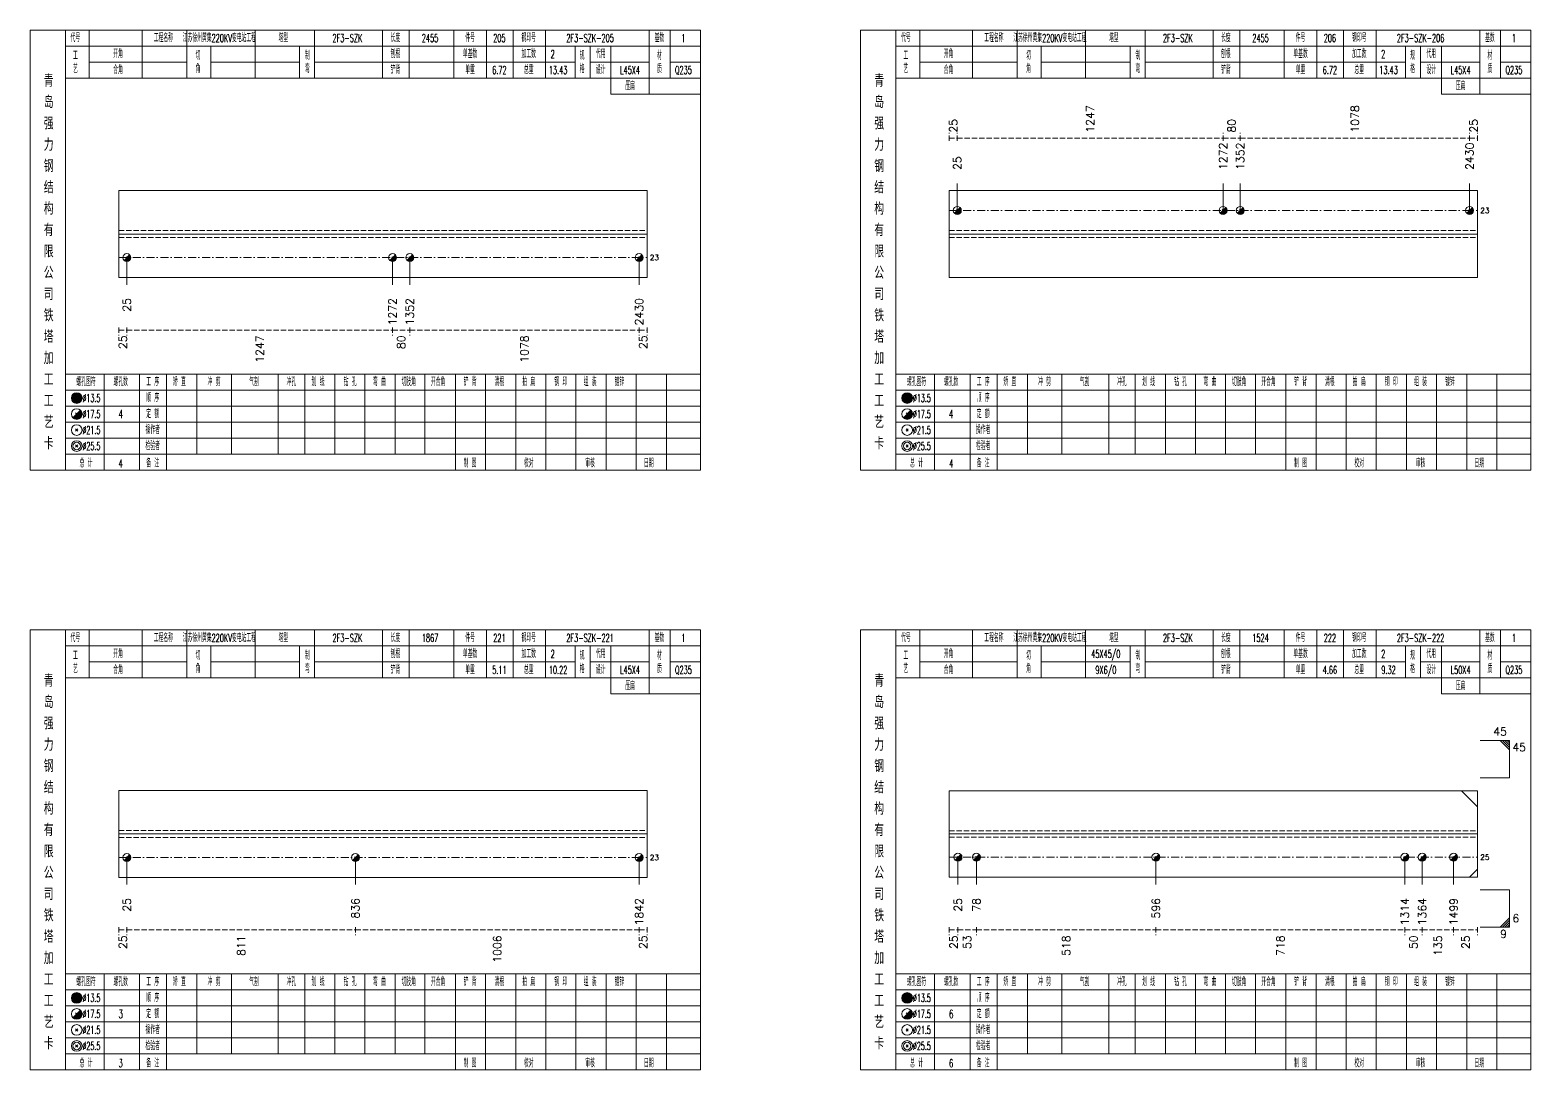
# Model space of a CAD drawing. Extents: x 0 to 4623, y -1159 to 4890.
# Drawn here: x 0 to 563, y 3375 to 3765 of the extents above; entities that cross this region are included whole.
import ezdxf
from ezdxf.enums import TextEntityAlignment as Align

# ---------------------------------------------------------------- set-up
doc = ezdxf.new("R2010")
doc.units = 0
doc.header["$MEASUREMENT"] = 0
doc.linetypes.add('一点画线', pattern=[5.2, 3, -1, 0.2, -1])
doc.linetypes.add('虚线', pattern=[2.75, 2, -0.75])
doc.layers.get('0').update_dxf_attribs({"linetype": 'CONTINUOUS', "lineweight": 25})
for name, color, linetype, lineweight in [('1', 7, 'CONTINUOUS', 25), ('4', 7, 'CONTINUOUS', 25), ('5', 7, 'CONTINUOUS', 25)]:
    doc.layers.add(name, color=color, linetype=linetype, lineweight=lineweight)
doc.styles.get("Standard").update_dxf_attribs({"font": 'simplex.shx', "width": 0.7, "height": 3, "bigfont": 'gbhzfs.shx'})

# ---------------------------------------------------------------- blocks, each defined once
blk = doc.blocks.new('孔17.5')
at = {"layer": '5', "color": 7, "linetype": 'Continuous', "lineweight": 13}
for p, q in [((-0.707, -0.707), (0.707, 0.707)), ((-0.2, 0.2), (0.2, -0.2))]:
    blk.add_line(p, q, dxfattribs=at)
blk.add_circle((0, 0), 1, dxfattribs=at)
for radius in [0.9, 0.8, 0.7, 0.6, 0.5, 0.4, 0.3, 0.2, 0.1]:
    blk.add_arc((0, 0), radius, 225, 45, dxfattribs=at)

msp = doc.modelspace()

# ---------------------------------------------------------------- linework, layer by layer
at = {"color": 8, "linetype": '虚线', "lineweight": 9}
for p, q in [((344.7, 3723.5), (344.7, 3726.5)), ((347.7, 3723.5), (347.7, 3726.5)), ((347.7, 3723.5), (347.7, 3726.5)), ((447.341, 3723.5), (447.341, 3726.5)), ((447.341, 3723.5), (447.341, 3726.5)), ((453.796, 3723.5), (453.796, 3726.5)), ((453.796, 3723.5), (453.796, 3726.5)), ((539.8, 3723.5), (539.8, 3726.5)), ((539.8, 3723.5), (539.8, 3726.5)), ((542.8, 3723.5), (542.8, 3726.5)), ((344.7, 3724.5), (347.7, 3724.5)), ((347.7, 3724.5), (447.341, 3724.5)), ((447.341, 3724.5), (453.796, 3724.5)), ((453.796, 3724.5), (539.8, 3724.5)), ((539.8, 3724.5), (542.8, 3724.5)), ((33.3, 3653.5), (33.3, 3650.5)), ((36.3, 3653.5), (36.3, 3650.5)), ((36.3, 3653.5), (36.3, 3650.5)), ((135.941, 3653.5), (135.941, 3650.5)), ((135.941, 3653.5), (135.941, 3650.5)), ((142.396, 3653.5), (142.396, 3650.5)), ((142.396, 3653.5), (142.396, 3650.5)), ((228.4, 3653.5), (228.4, 3650.5)), ((228.4, 3653.5), (228.4, 3650.5)), ((231.4, 3653.5), (231.4, 3650.5)), ((33.3, 3652.5), (36.3, 3652.5)), ((36.3, 3652.5), (135.941, 3652.5)), ((135.941, 3652.5), (142.396, 3652.5)), ((142.396, 3652.5), (228.4, 3652.5)), ((228.4, 3652.5), (231.4, 3652.5)), ((33.3, 3428.5), (33.3, 3425.5)), ((33.3, 3427.5), (36.3, 3427.5)), ((36.3, 3428.5), (36.3, 3425.5)), ((36.3, 3428.5), (36.3, 3425.5)), ((36.3, 3427.5), (122.005, 3427.5)), ((122.005, 3428.5), (122.005, 3425.5)), ((122.005, 3428.5), (122.005, 3425.5)), ((122.005, 3427.5), (228.4, 3427.5)), ((228.4, 3428.5), (228.4, 3425.5)), ((228.4, 3428.5), (228.4, 3425.5)), ((228.4, 3427.5), (231.4, 3427.5)), ((231.4, 3428.5), (231.4, 3425.5)), ((344.7, 3428.5), (344.7, 3425.5)), ((344.7, 3427.5), (347.95, 3427.5)), ((347.95, 3428.5), (347.95, 3425.5)), ((347.95, 3428.5), (347.95, 3425.5)), ((347.95, 3427.5), (354.839, 3427.5)), ((354.839, 3428.5), (354.839, 3425.5)), ((354.839, 3428.5), (354.839, 3425.5)), ((354.839, 3427.5), (422.172, 3427.5)), ((422.172, 3428.5), (422.172, 3425.5)), ((422.172, 3428.5), (422.172, 3425.5)), ((422.172, 3427.5), (515.503, 3427.5)), ((515.503, 3428.5), (515.503, 3425.5)), ((515.503, 3428.5), (515.503, 3425.5)), ((515.503, 3427.5), (522.002, 3427.5)), ((522.002, 3428.5), (522.002, 3425.5)), ((522.002, 3428.5), (522.002, 3425.5)), ((522.002, 3427.5), (533.8, 3427.5)), ((533.8, 3428.5), (533.8, 3425.5)), ((533.8, 3428.5), (533.8, 3425.5)), ((533.8, 3427.5), (542.8, 3427.5)), ((542.8, 3428.5), (542.8, 3425.5))]:
    msp.add_line(p, q, dxfattribs=at)
at = {"color": 7, "linetype": 'Continuous', "lineweight": 18}
for p, q in [((33.3, 3704.833), (33.3, 3672.167)), ((33.3, 3704.833), (231.4, 3704.833)), ((231.4, 3704.833), (231.4, 3672.167)), ((344.7, 3704.833), (344.7, 3672.167)), ((344.7, 3704.833), (542.8, 3704.833)), ((542.8, 3704.833), (542.8, 3672.167)), ((33.3, 3688.5), (231.4, 3688.5)), ((344.7, 3688.5), (542.8, 3688.5)), ((33.3, 3479.833), (33.3, 3447.167)), ((33.3, 3479.833), (231.4, 3479.833)), ((231.4, 3479.833), (231.4, 3447.167)), ((344.7, 3479.7), (344.7, 3447.3)), ((344.7, 3479.7), (542.8, 3479.7)), ((542.8, 3479.7), (542.8, 3447.3)), ((33.3, 3463.5), (231.4, 3463.5)), ((344.7, 3463.5), (542.8, 3463.5))]:
    msp.add_line(p, q, dxfattribs=at)
at = {"color": 7, "linetype": 'Continuous', "lineweight": 13}
for p, q in [((347.7, 3697.333), (347.7, 3707.5)), ((447.341, 3697.333), (447.341, 3707.5)), ((453.796, 3697.333), (453.796, 3707.5)), ((539.8, 3697.333), (539.8, 3707.5)), ((36.3, 3679.667), (36.3, 3669.5)), ((135.941, 3679.667), (135.941, 3669.5)), ((142.396, 3679.667), (142.396, 3669.5)), ((228.4, 3679.667), (228.4, 3669.5)), ((554.8, 3498.5), (543.8, 3498.5)), ((551.3, 3498.5), (554.8, 3495)), ((552.175, 3498.5), (554.8, 3495.875)), ((553.05, 3498.5), (554.8, 3496.75)), ((553.925, 3498.5), (554.8, 3497.625)), ((554.8, 3484.5), (554.8, 3498.5)), ((554.8, 3484.5), (543.8, 3484.5)), ((542.8, 3473.7), (536.8, 3479.7)), ((36.3, 3454.667), (36.3, 3444.5)), ((122.005, 3454.667), (122.005, 3444.5)), ((228.4, 3454.667), (228.4, 3444.5)), ((347.95, 3454.8), (347.95, 3444.5)), ((354.839, 3454.8), (354.839, 3444.5)), ((422.172, 3454.8), (422.172, 3444.5)), ((515.503, 3454.8), (515.503, 3444.5)), ((522.002, 3454.8), (522.002, 3444.5)), ((533.8, 3454.8), (533.8, 3444.5)), ((542.8, 3450.3), (539.8, 3447.3)), ((554.8, 3442.5), (543.8, 3442.5)), ((554.8, 3442.5), (554.8, 3428.5)), ((554.8, 3428.5), (543.8, 3428.5)), ((551.3, 3428.5), (554.8, 3432)), ((552.175, 3428.5), (554.8, 3431.125)), ((553.05, 3428.5), (554.8, 3430.25)), ((553.925, 3428.5), (554.8, 3429.375))]:
    msp.add_line(p, q, dxfattribs=at)
at = {"color": 3, "linetype": '一点画线', "lineweight": 13}
for p, q in [((344.7, 3697.333), (542.8, 3697.333)), ((33.3, 3679.667), (231.4, 3679.667)), ((33.3, 3454.667), (231.4, 3454.667)), ((344.7, 3454.8), (542.8, 3454.8))]:
    msp.add_line(p, q, dxfattribs=at)
at = {"color": 1, "linetype": '虚线', "lineweight": 18}
for p, q in [((33.3, 3689.833), (231.4, 3689.833)), ((33.3, 3687.167), (231.4, 3687.167)), ((344.7, 3689.833), (542.8, 3689.833)), ((344.7, 3687.167), (542.8, 3687.167)), ((33.3, 3464.833), (231.4, 3464.833)), ((33.3, 3462.167), (231.4, 3462.167)), ((344.7, 3464.7), (542.8, 3464.7)), ((344.7, 3462.3), (542.8, 3462.3))]:
    msp.add_line(p, q, dxfattribs=at)
at = {"layer": '1', "color": 7, "linetype": 'Continuous', "lineweight": 18}
for p, q in [((33.3, 3672.167), (231.4, 3672.167)), ((344.7, 3672.167), (542.8, 3672.167)), ((33.3, 3447.167), (231.4, 3447.167)), ((344.7, 3447.3), (542.8, 3447.3))]:
    msp.add_line(p, q, dxfattribs=at)
at = {"layer": '4', "color": 1, "linetype": 'Continuous', "lineweight": 18}
for p, q in [((13.3, 3600), (13.3, 3765)), ((22.2, 3747), (22.2, 3765)), ((42, 3747), (42, 3765)), ((58.8, 3747), (58.8, 3765)), ((84.4, 3747), (84.4, 3765)), ((106.7, 3747), (106.7, 3765)), ((132.2, 3747), (132.2, 3765)), ((142.2, 3747), (142.2, 3765)), ((158.9, 3747), (158.9, 3765)), ((171.1, 3747), (171.1, 3765)), ((181.1, 3747), (181.1, 3765)), ((193.3, 3747), (193.3, 3765)), ((232.2, 3741), (232.2, 3765)), ((240, 3747), (240, 3765)), ((324.7, 3600), (324.7, 3765)), ((333.6, 3747), (333.6, 3765)), ((353.4, 3747), (353.4, 3765)), ((370.2, 3747), (370.2, 3765)), ((395.8, 3747), (395.8, 3765)), ((418.1, 3747), (418.1, 3765)), ((443.6, 3747), (443.6, 3765)), ((453.6, 3747), (453.6, 3765)), ((470.3, 3747), (470.3, 3765)), ((482.5, 3747), (482.5, 3765)), ((492.5, 3747), (492.5, 3765)), ((504.7, 3747), (504.7, 3765)), ((543.6, 3741), (543.6, 3765)), ((551.4, 3747), (551.4, 3765)), ((13.3, 3759), (251.4, 3759)), ((67.8, 3747), (67.8, 3759)), ((101.1, 3747), (101.1, 3759)), ((204.4, 3747), (204.4, 3759)), ((210, 3747), (210, 3759)), ((217.8, 3741), (217.8, 3759)), ((324.7, 3759), (562.8, 3759)), ((379.2, 3747), (379.2, 3759)), ((412.5, 3747), (412.5, 3759)), ((515.8, 3747), (515.8, 3759)), ((521.4, 3747), (521.4, 3759)), ((529.2, 3741), (529.2, 3759)), ((22.2, 3753), (58.8, 3753)), ((67.8, 3753), (101.1, 3753)), ((106.7, 3753), (204.4, 3753)), ((210, 3753), (232.2, 3753)), ((240, 3753), (251.4, 3753)), ((333.6, 3753), (370.2, 3753)), ((379.2, 3753), (412.5, 3753)), ((418.1, 3753), (515.8, 3753)), ((521.4, 3753), (543.6, 3753)), ((551.4, 3753), (562.8, 3753)), ((13.3, 3747), (251.4, 3747)), ((324.7, 3747), (562.8, 3747)), ((217.8, 3741), (251.4, 3741)), ((529.2, 3741), (562.8, 3741)), ((13.3, 3636), (251.4, 3636)), ((27.8, 3600), (27.8, 3636)), ((41.1, 3600), (41.1, 3636)), ((51.2, 3600), (51.2, 3636)), ((62.6, 3606), (62.6, 3636)), ((75.5, 3606), (75.5, 3636)), ((93.1, 3606), (93.1, 3636)), ((103, 3606), (103, 3636)), ((114.3, 3606), (114.3, 3636)), ((125.6, 3606), (125.6, 3636)), ((136.9, 3606), (136.9, 3636)), ((148.1, 3606), (148.1, 3636)), ((159.5, 3606), (159.5, 3636)), ((170.8, 3606), (170.8, 3636)), ((182.1, 3606), (182.1, 3636)), ((193.4, 3606), (193.4, 3636)), ((204.7, 3606), (204.7, 3636)), ((216, 3606), (216, 3636)), ((227.3, 3606), (227.3, 3636)), ((238.6, 3606), (238.6, 3636)), ((324.7, 3636), (562.8, 3636)), ((339.2, 3600), (339.2, 3636)), ((352.5, 3600), (352.5, 3636)), ((362.6, 3600), (362.6, 3636)), ((374, 3606), (374, 3636)), ((386.9, 3606), (386.9, 3636)), ((404.5, 3606), (404.5, 3636)), ((414.4, 3606), (414.4, 3636)), ((425.7, 3606), (425.7, 3636)), ((437, 3606), (437, 3636)), ((448.3, 3606), (448.3, 3636)), ((459.5, 3606), (459.5, 3636)), ((470.9, 3606), (470.9, 3636)), ((482.2, 3606), (482.2, 3636)), ((493.5, 3606), (493.5, 3636)), ((504.8, 3606), (504.8, 3636)), ((516.1, 3606), (516.1, 3636)), ((527.4, 3606), (527.4, 3636)), ((538.7, 3606), (538.7, 3636)), ((550, 3606), (550, 3636)), ((13.3, 3630), (251.4, 3630)), ((324.7, 3630), (562.8, 3630)), ((13.3, 3624), (251.4, 3624)), ((324.7, 3624), (562.8, 3624)), ((13.3, 3618), (251.4, 3618)), ((324.7, 3618), (562.8, 3618)), ((13.3, 3612), (251.4, 3612)), ((324.7, 3612), (562.8, 3612)), ((13.3, 3606), (251.4, 3606)), ((159.5, 3600), (159.5, 3606)), ((170.8, 3600), (170.8, 3606)), ((182.1, 3600), (182.1, 3606)), ((193.4, 3600), (193.4, 3606)), ((204.7, 3600), (204.7, 3606)), ((216, 3600), (216, 3606)), ((227.3, 3600), (227.3, 3606)), ((238.6, 3600), (238.6, 3606)), ((324.7, 3606), (562.8, 3606)), ((470.9, 3600), (470.9, 3606)), ((482.2, 3600), (482.2, 3606)), ((493.5, 3600), (493.5, 3606)), ((504.8, 3600), (504.8, 3606)), ((516.1, 3600), (516.1, 3606)), ((527.4, 3600), (527.4, 3606)), ((538.7, 3600), (538.7, 3606)), ((550, 3600), (550, 3606)), ((13.3, 3375), (13.3, 3540)), ((22.2, 3522), (22.2, 3540)), ((42, 3522), (42, 3540)), ((58.8, 3522), (58.8, 3540)), ((84.4, 3522), (84.4, 3540)), ((106.7, 3522), (106.7, 3540)), ((132.2, 3522), (132.2, 3540)), ((142.2, 3522), (142.2, 3540)), ((158.9, 3522), (158.9, 3540)), ((171.1, 3522), (171.1, 3540)), ((181.1, 3522), (181.1, 3540)), ((193.3, 3522), (193.3, 3540)), ((232.2, 3516), (232.2, 3540)), ((240, 3522), (240, 3540)), ((324.7, 3375), (324.7, 3540)), ((333.6, 3522), (333.6, 3540)), ((353.4, 3522), (353.4, 3540)), ((370.2, 3522), (370.2, 3540)), ((395.8, 3522), (395.8, 3540)), ((418.1, 3522), (418.1, 3540)), ((443.6, 3522), (443.6, 3540)), ((453.6, 3522), (453.6, 3540)), ((470.3, 3522), (470.3, 3540)), ((482.5, 3522), (482.5, 3540)), ((492.5, 3522), (492.5, 3540)), ((504.7, 3522), (504.7, 3540)), ((543.6, 3516), (543.6, 3540)), ((551.4, 3522), (551.4, 3540)), ((13.3, 3534), (251.4, 3534)), ((67.8, 3522), (67.8, 3534)), ((101.1, 3522), (101.1, 3534)), ((204.4, 3522), (204.4, 3534)), ((210, 3522), (210, 3534)), ((217.8, 3516), (217.8, 3534)), ((324.7, 3534), (562.8, 3534)), ((379.2, 3522), (379.2, 3534)), ((412.5, 3522), (412.5, 3534)), ((515.8, 3522), (515.8, 3534)), ((521.4, 3522), (521.4, 3534)), ((529.2, 3516), (529.2, 3534)), ((22.2, 3528), (58.8, 3528)), ((67.8, 3528), (101.1, 3528)), ((106.7, 3528), (204.4, 3528)), ((210, 3528), (232.2, 3528)), ((240, 3528), (251.4, 3528)), ((333.6, 3528), (370.2, 3528)), ((379.2, 3528), (412.5, 3528)), ((418.1, 3528), (515.8, 3528)), ((521.4, 3528), (543.6, 3528)), ((551.4, 3528), (562.8, 3528)), ((13.3, 3522), (251.4, 3522)), ((324.7, 3522), (562.8, 3522)), ((217.8, 3516), (251.4, 3516)), ((529.2, 3516), (562.8, 3516)), ((13.3, 3411), (251.4, 3411)), ((27.8, 3375), (27.8, 3411)), ((41.1, 3375), (41.1, 3411)), ((51.2, 3375), (51.2, 3411)), ((62.6, 3381), (62.6, 3411)), ((75.5, 3381), (75.5, 3411)), ((93.1, 3381), (93.1, 3411)), ((103, 3381), (103, 3411)), ((114.3, 3381), (114.3, 3411)), ((125.6, 3381), (125.6, 3411)), ((136.9, 3381), (136.9, 3411)), ((148.1, 3381), (148.1, 3411)), ((159.5, 3381), (159.5, 3411)), ((170.8, 3381), (170.8, 3411)), ((182.1, 3381), (182.1, 3411)), ((193.4, 3381), (193.4, 3411)), ((204.7, 3381), (204.7, 3411)), ((216, 3381), (216, 3411)), ((227.3, 3381), (227.3, 3411)), ((238.6, 3381), (238.6, 3411)), ((324.7, 3411), (562.8, 3411)), ((339.2, 3375), (339.2, 3411)), ((352.5, 3375), (352.5, 3411)), ((362.6, 3375), (362.6, 3411)), ((374, 3381), (374, 3411)), ((386.9, 3381), (386.9, 3411)), ((404.5, 3381), (404.5, 3411)), ((414.4, 3381), (414.4, 3411)), ((425.7, 3381), (425.7, 3411)), ((437, 3381), (437, 3411)), ((448.3, 3381), (448.3, 3411)), ((459.5, 3381), (459.5, 3411)), ((470.9, 3381), (470.9, 3411)), ((482.2, 3381), (482.2, 3411)), ((493.5, 3381), (493.5, 3411)), ((504.8, 3381), (504.8, 3411)), ((516.1, 3381), (516.1, 3411)), ((527.4, 3381), (527.4, 3411)), ((538.7, 3381), (538.7, 3411)), ((550, 3381), (550, 3411)), ((13.3, 3405), (251.4, 3405)), ((324.7, 3405), (562.8, 3405)), ((13.3, 3399), (251.4, 3399)), ((324.7, 3399), (562.8, 3399)), ((13.3, 3393), (251.4, 3393)), ((324.7, 3393), (562.8, 3393)), ((13.3, 3387), (251.4, 3387)), ((324.7, 3387), (562.8, 3387)), ((13.3, 3381), (251.4, 3381)), ((159.5, 3375), (159.5, 3381)), ((170.8, 3375), (170.8, 3381)), ((182.1, 3375), (182.1, 3381)), ((193.4, 3375), (193.4, 3381)), ((204.7, 3375), (204.7, 3381)), ((216, 3375), (216, 3381)), ((227.3, 3375), (227.3, 3381)), ((238.6, 3375), (238.6, 3381)), ((324.7, 3381), (562.8, 3381)), ((470.9, 3375), (470.9, 3381)), ((482.2, 3375), (482.2, 3381)), ((493.5, 3375), (493.5, 3381)), ((504.8, 3375), (504.8, 3381)), ((516.1, 3375), (516.1, 3381)), ((527.4, 3375), (527.4, 3381)), ((538.7, 3375), (538.7, 3381)), ((550, 3375), (550, 3381))]:
    msp.add_line(p, q, dxfattribs=at)
at = {"layer": '4', "color": 7, "linetype": 'Continuous', "lineweight": 13}
for p, q in [((17.3, 3626.8), (17.7, 3627.2)), ((17.7, 3626.8), (17.3, 3627.2)), ((328.7, 3626.8), (329.1, 3627.2)), ((329.1, 3626.8), (328.7, 3627.2)), ((16.086, 3619.586), (18.914, 3622.414)), ((17.1, 3621.4), (17.9, 3620.6)), ((327.486, 3619.586), (330.314, 3622.414)), ((328.5, 3621.4), (329.3, 3620.6)), ((17.1, 3614.6), (17.9, 3615.4)), ((17.1, 3615.4), (17.9, 3614.6)), ((328.5, 3614.6), (329.3, 3615.4)), ((328.5, 3615.4), (329.3, 3614.6)), ((17.1, 3608.6), (17.9, 3609.4)), ((17.1, 3609.4), (17.9, 3608.6)), ((328.5, 3608.6), (329.3, 3609.4)), ((328.5, 3609.4), (329.3, 3608.6)), ((17.3, 3401.8), (17.7, 3402.2)), ((17.7, 3401.8), (17.3, 3402.2)), ((328.7, 3401.8), (329.1, 3402.2)), ((329.1, 3401.8), (328.7, 3402.2)), ((16.086, 3394.586), (18.914, 3397.414)), ((17.1, 3396.4), (17.9, 3395.6)), ((327.486, 3394.586), (330.314, 3397.414)), ((328.5, 3396.4), (329.3, 3395.6)), ((17.1, 3389.6), (17.9, 3390.4)), ((17.1, 3390.4), (17.9, 3389.6)), ((328.5, 3389.6), (329.3, 3390.4)), ((328.5, 3390.4), (329.3, 3389.6)), ((17.1, 3383.6), (17.9, 3384.4)), ((17.1, 3384.4), (17.9, 3383.6)), ((328.5, 3383.6), (329.3, 3384.4)), ((328.5, 3384.4), (329.3, 3383.6))]:
    msp.add_line(p, q, dxfattribs=at)
at = {"layer": '4', "color": 1, "linetype": 'Continuous', "lineweight": 18}
for points in [[(0, 3765), (0, 3600), (251.4, 3600), (251.4, 3765)], [(311.4, 3765), (311.4, 3600), (562.8, 3600), (562.8, 3765)], [(0, 3540), (0, 3375), (251.4, 3375), (251.4, 3540)], [(311.4, 3540), (311.4, 3375), (562.8, 3375), (562.8, 3540)]]:
    msp.add_lwpolyline(points, close=True, dxfattribs=at)
at = {"layer": '4', "color": 7, "linetype": 'Continuous', "lineweight": 13}
for centre, radius in [((17.5, 3627), 2), ((17.5, 3627), 1.8), ((17.5, 3627), 1.6), ((17.5, 3627), 1.4), ((17.5, 3627), 1.2), ((17.5, 3627), 1), ((17.5, 3627), 0.8), ((17.5, 3627), 0.6), ((17.5, 3627), 0.4), ((17.5, 3627), 0.2), ((328.9, 3627), 2), ((328.9, 3627), 1.8), ((328.9, 3627), 1.6), ((328.9, 3627), 1.4), ((328.9, 3627), 1.2), ((328.9, 3627), 1), ((328.9, 3627), 0.8), ((328.9, 3627), 0.6), ((328.9, 3627), 0.4), ((328.9, 3627), 0.2), ((17.5, 3621), 2), ((328.9, 3621), 2), ((17.5, 3615), 2), ((328.9, 3615), 2), ((17.5, 3609), 2), ((17.5, 3609), 1.4), ((328.9, 3609), 2), ((328.9, 3609), 1.4), ((17.5, 3402), 2), ((17.5, 3402), 1.8), ((17.5, 3402), 1.6), ((17.5, 3402), 1.4), ((17.5, 3402), 1.2), ((17.5, 3402), 1), ((17.5, 3402), 0.8), ((17.5, 3402), 0.6), ((17.5, 3402), 0.4), ((17.5, 3402), 0.2), ((328.9, 3402), 2), ((328.9, 3402), 1.8), ((328.9, 3402), 1.6), ((328.9, 3402), 1.4), ((328.9, 3402), 1.2), ((328.9, 3402), 1), ((328.9, 3402), 0.8), ((328.9, 3402), 0.6), ((328.9, 3402), 0.4), ((328.9, 3402), 0.2), ((17.5, 3396), 2), ((328.9, 3396), 2), ((17.5, 3390), 2), ((328.9, 3390), 2), ((17.5, 3384), 2), ((17.5, 3384), 1.4), ((328.9, 3384), 2), ((328.9, 3384), 1.4)]:
    msp.add_circle(centre, radius, dxfattribs=at)
for centre, radius in [((17.5, 3621), 1.8), ((17.5, 3621), 1.6), ((17.5, 3621), 1.4), ((17.5, 3621), 1.2), ((17.5, 3621), 1), ((17.5, 3621), 0.8), ((17.5, 3621), 0.6), ((17.5, 3621), 0.4), ((17.5, 3621), 0.2), ((328.9, 3621), 1.8), ((328.9, 3621), 1.6), ((328.9, 3621), 1.4), ((328.9, 3621), 1.2), ((328.9, 3621), 1), ((328.9, 3621), 0.8), ((328.9, 3621), 0.6), ((328.9, 3621), 0.4), ((328.9, 3621), 0.2), ((17.5, 3396), 1.8), ((17.5, 3396), 1.6), ((17.5, 3396), 1.4), ((17.5, 3396), 1.2), ((17.5, 3396), 1), ((17.5, 3396), 0.8), ((17.5, 3396), 0.6), ((17.5, 3396), 0.4), ((17.5, 3396), 0.2), ((328.9, 3396), 1.8), ((328.9, 3396), 1.6), ((328.9, 3396), 1.4), ((328.9, 3396), 1.2), ((328.9, 3396), 1), ((328.9, 3396), 0.8), ((328.9, 3396), 0.6), ((328.9, 3396), 0.4), ((328.9, 3396), 0.2)]:
    msp.add_arc(centre, radius, 225, 45, dxfattribs=at)

# ---------------------------------------------------------------- block references
at = {"color": 7, "linetype": 'Continuous', "lineweight": 13, "xscale": 1.5, "yscale": 1.5, "zscale": 1.5}
for p in [(347.7, 3697.333), (447.341, 3697.333), (453.796, 3697.333), (539.8, 3697.333)]:
    msp.add_blockref('孔17.5', p, dxfattribs=at)
at = {"layer": '1', "color": 7, "linetype": 'Continuous', "lineweight": 13, "xscale": 1.5, "yscale": 1.5, "zscale": 1.5}
for p in [(36.3, 3679.667), (135.941, 3679.667), (142.396, 3679.667), (228.4, 3679.667), (36.3, 3454.667), (122.005, 3454.667), (228.4, 3454.667), (347.95, 3454.8), (354.839, 3454.8), (422.172, 3454.8), (515.503, 3454.8), (522.002, 3454.8), (533.8, 3454.8)]:
    msp.add_blockref('孔17.5', p, dxfattribs=at)

# ---------------------------------------------------------------- texts
at = {"color": 8, "linetype": 'Continuous', "lineweight": 9}
for s, p in [('1247', (397.52, 3726.5)), ('1078', (496.798, 3726.5)), ('25', (346.2, 3726.5)), ('80', (450.569, 3726.5)), ('25', (541.3, 3726.5))]:
    msp.add_text(s, height=3, rotation=90, dxfattribs=at).set_placement(p, align=Align.MIDDLE_LEFT)
at = {"color": 7, "linetype": 'Continuous', "lineweight": 13}
for s, p in [('1272', (447.341, 3712.5)), ('1352', (453.796, 3712.5)), ('2430', (539.8, 3712.5)), ('25', (347.7, 3712.5))]:
    msp.add_text(s, height=3, rotation=90, dxfattribs=at).set_placement(p, align=Align.MIDDLE_LEFT)
for s, p in [('23', (543.8, 3697.333)), ('23', (232.4, 3679.667)), ('23', (232.4, 3454.667)), ('25', (543.8, 3454.8))]:
    msp.add_text(s, height=2, dxfattribs=at).set_placement(p, align=Align.MIDDLE_LEFT)
at = {"color": 8, "linetype": 'Continuous', "lineweight": 9}
for s, p in [('25', (34.8, 3650.5)), ('1247', (86.12, 3650.5)), ('80', (139.169, 3650.5)), ('1078', (185.398, 3650.5)), ('25', (229.9, 3650.5)), ('25', (34.8, 3425.5)), ('811', (79.152, 3425.5)), ('1006', (175.202, 3425.5)), ('25', (229.9, 3425.5)), ('25', (346.325, 3425.5)), ('53', (351.394, 3425.5)), ('518', (388.506, 3425.5)), ('718', (468.837, 3425.5)), ('50', (518.752, 3425.5)), ('135', (527.901, 3425.5)), ('25', (538.3, 3425.5))]:
    msp.add_text(s, height=3, rotation=90, dxfattribs=at).set_placement(p, align=Align.MIDDLE_RIGHT)
at = {"color": 7, "linetype": 'Continuous', "lineweight": 13}
msp.add_text('45', height=3, dxfattribs=at).set_placement((553.8, 3499.5), align=Align.BOTTOM_RIGHT)
msp.add_text('45', height=3, dxfattribs=at).set_placement((555.8, 3497.5), align=Align.TOP_LEFT)
msp.add_text('6', height=3, dxfattribs=at).set_placement((555.8, 3429.5), align=Align.BOTTOM_LEFT)
msp.add_text('9', height=3, dxfattribs=at).set_placement((553.8, 3427.5), align=Align.TOP_RIGHT)
at = {"layer": '1', "color": 7, "linetype": 'Continuous', "lineweight": 13}
for s, p in [('25', (36.3, 3664.5)), ('1272', (135.941, 3664.5)), ('1352', (142.396, 3664.5)), ('2430', (228.4, 3664.5)), ('25', (36.3, 3439.5)), ('836', (122.005, 3439.5)), ('1842', (228.4, 3439.5)), ('25', (347.95, 3439.5)), ('78', (354.839, 3439.5)), ('596', (422.172, 3439.5)), ('1314', (515.503, 3439.5)), ('1364', (522.002, 3439.5)), ('1499', (533.8, 3439.5))]:
    msp.add_text(s, height=3, rotation=90, dxfattribs=at).set_placement(p, align=Align.MIDDLE_RIGHT)
at = {"layer": '4', "color": 1, "linetype": 'Continuous', "lineweight": 13}
for s, height, width, p in [('代号', 3, 0.6, (17, 3762)), ('工程名称', 3, 0.6, (50, 3762)), ('江苏徐州黄集220KV变电站工程', 3, 0.6, (71, 3762)), ('塔型', 3, 0.6, (95, 3762)), ('2F3-SZK', 3, 0.6, (119, 3762)), ('长度', 3, 0.6, (137, 3762)), ('2455', 3, 0.6, (150, 3762)), ('件号', 3, 0.6, (165, 3762)), ('205', 3, 0.6, (176, 3762)), ('钢印号', 3, 0.6, (187, 3762)), ('2F3-SZK-205', 3, 0.6, (210, 3762)), ('基数', 3, 0.6, (236, 3762)), ('1', 3, 0.6, (245, 3762)), ('代号', 3, 0.6, (328.4, 3762)), ('工程名称', 3, 0.6, (361.4, 3762)), ('江苏徐州黄集220KV变电站工程', 3, 0.6, (382.4, 3762)), ('塔型', 3, 0.6, (406.4, 3762)), ('2F3-SZK', 3, 0.6, (430.4, 3762)), ('长度', 3, 0.6, (448.4, 3762)), ('2455', 3, 0.6, (461.4, 3762)), ('件号', 3, 0.6, (476.4, 3762)), ('206', 3, 0.6, (487.4, 3762)), ('钢印号', 3, 0.6, (498.4, 3762)), ('2F3-SZK-206', 3, 0.6, (521.4, 3762)), ('基数', 3, 0.6, (547.4, 3762)), ('1', 3, 0.6, (556.4, 3762)), ('工', 3, 0.6, (17, 3755.4)), ('开角', 3, 0.6, (33, 3756)), ('切', 3, 0.6, (63, 3755.4)), ('制', 3, 0.6, (104, 3755.4)), ('刨根', 3, 0.6, (137, 3756)), ('单基数', 3, 0.6, (165, 3756)), ('加工数', 3, 0.6, (187, 3756)), ('2', 3, 0.6, (196, 3756)), ('规', 3, 0.6, (207, 3755.4)), ('代用', 3, 0.6, (214, 3756)), ('材', 3, 0.6, (236, 3755.4)), ('工', 3, 0.6, (328.4, 3755.4)), ('开角', 3, 0.6, (344.4, 3756)), ('切', 3, 0.6, (374.4, 3755.4)), ('制', 3, 0.6, (415.4, 3755.4)), ('刨根', 3, 0.6, (448.4, 3756)), ('单基数', 3, 0.6, (476.4, 3756)), ('加工数', 3, 0.6, (498.4, 3756)), ('2', 3, 0.6, (507.4, 3756)), ('规', 3, 0.6, (518.4, 3755.4)), ('代用', 3, 0.6, (525.4, 3756)), ('材', 3, 0.6, (547.4, 3755.4)), ('青', 4.6, 0.8, (7, 3746)), ('艺', 3, 0.6, (17, 3750.4)), ('合角', 3, 0.6, (33, 3750)), ('角', 3, 0.6, (63, 3750.4)), ('弯', 3, 0.6, (104, 3750.4)), ('铲背', 3, 0.6, (137, 3750)), ('单重', 3, 0.6, (165, 3750)), ('6.72', 3, 0.6, (176, 3750)), ('总重', 3, 0.6, (187, 3750)), ('13.43', 3, 0.6, (198, 3750)), ('格', 3, 0.6, (207, 3750.4)), ('设计', 3, 0.6, (214, 3750)), ('L45X4', 3, 0.6, (225, 3750)), ('质', 3, 0.6, (236, 3750.4)), ('Q235', 3, 0.6, (245, 3750)), ('青', 4.6, 0.8, (318.4, 3746)), ('艺', 3, 0.6, (328.4, 3750.4)), ('合角', 3, 0.6, (344.4, 3750)), ('角', 3, 0.6, (374.4, 3750.4)), ('弯', 3, 0.6, (415.4, 3750.4)), ('铲背', 3, 0.6, (448.4, 3750)), ('单重', 3, 0.6, (476.4, 3750)), ('6.72', 3, 0.6, (487.4, 3750)), ('总重', 3, 0.6, (498.4, 3750)), ('13.43', 3, 0.6, (509.4, 3750)), ('格', 3, 0.6, (518.4, 3750.4)), ('设计', 3, 0.6, (525.4, 3750)), ('L45X4', 3, 0.6, (536.4, 3750)), ('质', 3, 0.6, (547.4, 3750.4)), ('Q235', 3, 0.6, (556.4, 3750)), ('压扁', 3, 0.6, (225, 3744)), ('压扁', 3, 0.6, (536.4, 3744)), ('岛', 4.6, 0.8, (7, 3738)), ('岛', 4.6, 0.8, (318.4, 3738)), ('强', 4.6, 0.8, (7, 3730)), ('强', 4.6, 0.8, (318.4, 3730)), ('力', 4.6, 0.8, (7, 3722)), ('力', 4.6, 0.8, (318.4, 3722)), ('钢', 4.6, 0.8, (7, 3714)), ('钢', 4.6, 0.8, (318.4, 3714)), ('结', 4.6, 0.8, (7, 3706)), ('结', 4.6, 0.8, (318.4, 3706)), ('构', 4.6, 0.8, (7, 3698)), ('构', 4.6, 0.8, (318.4, 3698)), ('有', 4.6, 0.8, (7, 3690)), ('有', 4.6, 0.8, (318.4, 3690)), ('限', 4.6, 0.8, (7, 3682)), ('限', 4.6, 0.8, (318.4, 3682)), ('公', 4.6, 0.8, (7, 3674)), ('公', 4.6, 0.8, (318.4, 3674)), ('司', 4.6, 0.8, (7, 3666)), ('司', 4.6, 0.8, (318.4, 3666)), ('铁', 4.6, 0.8, (7, 3658)), ('铁', 4.6, 0.8, (318.4, 3658)), ('塔', 4.6, 0.8, (7, 3650)), ('塔', 4.6, 0.8, (318.4, 3650)), ('加', 4.6, 0.8, (7, 3642)), ('加', 4.6, 0.8, (318.4, 3642)), ('工', 4.6, 0.8, (7, 3634)), ('工', 4.6, 0.8, (318.4, 3634)), ('螺孔图符', 3, 0.6, (21, 3633)), ('螺孔数', 3, 0.6, (34, 3633)), ('工 序', 3, 0.6, (46, 3633)), ('矫 直', 3, 0.6, (56, 3633)), ('冲 剪', 3, 0.6, (69, 3633)), ('气割', 3, 0.6, (84, 3633)), ('冲孔', 3, 0.6, (98, 3633)), ('划 线', 3, 0.6, (108, 3633)), ('钻 孔', 3, 0.6, (120, 3633)), ('弯 曲', 3, 0.6, (131, 3633)), ('切肢角', 3, 0.6, (142, 3633)), ('开合角', 3, 0.6, (153, 3633)), ('铲 背', 3, 0.6, (165, 3633)), ('清根', 3, 0.6, (176, 3633)), ('拍 扁', 3, 0.6, (187, 3633)), ('钢 印', 3, 0.6, (199, 3633)), ('组 装', 3, 0.6, (210, 3633)), ('镀锌', 3, 0.6, (221, 3633)), ('螺孔图符', 3, 0.6, (332.4, 3633)), ('螺孔数', 3, 0.6, (345.4, 3633)), ('工 序', 3, 0.6, (357.4, 3633)), ('矫 直', 3, 0.6, (367.4, 3633)), ('冲 剪', 3, 0.6, (380.4, 3633)), ('气割', 3, 0.6, (395.4, 3633)), ('冲孔', 3, 0.6, (409.4, 3633)), ('划 线', 3, 0.6, (419.4, 3633)), ('钻 孔', 3, 0.6, (431.4, 3633)), ('弯 曲', 3, 0.6, (442.4, 3633)), ('切肢角', 3, 0.6, (453.4, 3633)), ('开合角', 3, 0.6, (464.4, 3633)), ('铲 背', 3, 0.6, (476.4, 3633)), ('清根', 3, 0.6, (487.4, 3633)), ('拍 扁', 3, 0.6, (498.4, 3633)), ('钢 印', 3, 0.6, (510.4, 3633)), ('组 装', 3, 0.6, (521.4, 3633)), ('镀锌', 3, 0.6, (532.4, 3633)), ('工', 4.6, 0.8, (7, 3626)), ('%%C13.5', 3, 0.5, (23, 3627)), ('顺 序', 3, 0.6, (46, 3627)), ('工', 4.6, 0.8, (318.4, 3626)), ('%%C13.5', 3, 0.5, (334.4, 3627)), ('顺 序', 3, 0.6, (357.4, 3627)), ('艺', 4.6, 0.8, (7, 3618)), ('%%C17.5', 3, 0.5, (23, 3621)), ('4', 3.2, 0.6, (34, 3621)), ('定 额', 3, 0.6, (46, 3621)), ('艺', 4.6, 0.8, (318.4, 3618)), ('%%C17.5', 3, 0.5, (334.4, 3621)), ('4', 3.2, 0.6, (345.4, 3621)), ('定 额', 3, 0.6, (357.4, 3621)), ('%%C21.5', 3, 0.5, (23, 3615)), ('操作者', 3, 0.6, (46, 3615)), ('%%C21.5', 3, 0.5, (334.4, 3615)), ('操作者', 3, 0.6, (357.4, 3615)), ('卡', 4.6, 0.8, (7, 3610)), ('%%C25.5', 3, 0.5, (23, 3609)), ('检验者', 3, 0.6, (46, 3609)), ('卡', 4.6, 0.8, (318.4, 3610)), ('%%C25.5', 3, 0.5, (334.4, 3609)), ('检验者', 3, 0.6, (357.4, 3609)), ('总 计', 3, 0.6, (21, 3602.5)), ('4', 3, 0.6, (34, 3602.5)), ('备 注', 3, 0.6, (46, 3602.5)), ('制 图', 3, 0.6, (165, 3602.5)), ('校对', 3, 0.6, (187, 3602.5)), ('审核', 3, 0.6, (210, 3602.5)), ('日期', 3, 0.6, (232, 3602.5)), ('总 计', 3, 0.6, (332.4, 3602.5)), ('4', 3, 0.6, (345.4, 3602.5)), ('备 注', 3, 0.6, (357.4, 3602.5)), ('制 图', 3, 0.6, (476.4, 3602.5)), ('校对', 3, 0.6, (498.4, 3602.5)), ('审核', 3, 0.6, (521.4, 3602.5)), ('日期', 3, 0.6, (543.4, 3602.5)), ('代号', 3, 0.6, (17, 3537)), ('工程名称', 3, 0.6, (50, 3537)), ('江苏徐州黄集220KV变电站工程', 3, 0.6, (71, 3537)), ('塔型', 3, 0.6, (95, 3537)), ('2F3-SZK', 3, 0.6, (119, 3537)), ('长度', 3, 0.6, (137, 3537)), ('1867', 3, 0.6, (150, 3537)), ('件号', 3, 0.6, (165, 3537)), ('221', 3, 0.6, (176, 3537)), ('钢印号', 3, 0.6, (187, 3537)), ('2F3-SZK-221', 3, 0.6, (210, 3537)), ('基数', 3, 0.6, (236, 3537)), ('1', 3, 0.6, (245, 3537)), ('代号', 3, 0.6, (328.4, 3537)), ('工程名称', 3, 0.6, (361.4, 3537)), ('江苏徐州黄集220KV变电站工程', 3, 0.6, (382.4, 3537)), ('塔型', 3, 0.6, (406.4, 3537)), ('2F3-SZK', 3, 0.6, (430.4, 3537)), ('长度', 3, 0.6, (448.4, 3537)), ('1524', 3, 0.6, (461.4, 3537)), ('件号', 3, 0.6, (476.4, 3537)), ('222', 3, 0.6, (487.4, 3537)), ('钢印号', 3, 0.6, (498.4, 3537)), ('2F3-SZK-222', 3, 0.6, (521.4, 3537)), ('基数', 3, 0.6, (547.4, 3537)), ('1', 3, 0.6, (556.4, 3537)), ('工', 3, 0.6, (17, 3530.4)), ('开角', 3, 0.6, (33, 3531)), ('切', 3, 0.6, (63, 3530.4)), ('制', 3, 0.6, (104, 3530.4)), ('刨根', 3, 0.6, (137, 3531)), ('单基数', 3, 0.6, (165, 3531)), ('加工数', 3, 0.6, (187, 3531)), ('2', 3, 0.6, (196, 3531)), ('规', 3, 0.6, (207, 3530.4)), ('代用', 3, 0.6, (214, 3531)), ('材', 3, 0.6, (236, 3530.4)), ('工', 3, 0.6, (328.4, 3530.4)), ('开角', 3, 0.6, (344.4, 3531)), ('切', 3, 0.6, (374.4, 3530.4)), ('45X45/0', 3, 0.6, (403.4, 3531)), ('制', 3, 0.6, (415.4, 3530.4)), ('刨根', 3, 0.6, (448.4, 3531)), ('单基数', 3, 0.6, (476.4, 3531)), ('加工数', 3, 0.6, (498.4, 3531)), ('2', 3, 0.6, (507.4, 3531)), ('规', 3, 0.6, (518.4, 3530.4)), ('代用', 3, 0.6, (525.4, 3531)), ('材', 3, 0.6, (547.4, 3530.4)), ('青', 4.6, 0.8, (7, 3521)), ('艺', 3, 0.6, (17, 3525.4)), ('合角', 3, 0.6, (33, 3525)), ('角', 3, 0.6, (63, 3525.4)), ('弯', 3, 0.6, (104, 3525.4)), ('铲背', 3, 0.6, (137, 3525)), ('单重', 3, 0.6, (165, 3525)), ('5.11', 3, 0.6, (176, 3525)), ('总重', 3, 0.6, (187, 3525)), ('10.22', 3, 0.6, (198, 3525)), ('格', 3, 0.6, (207, 3525.4)), ('设计', 3, 0.6, (214, 3525)), ('L45X4', 3, 0.6, (225, 3525)), ('质', 3, 0.6, (236, 3525.4)), ('Q235', 3, 0.6, (245, 3525)), ('青', 4.6, 0.8, (318.4, 3521)), ('艺', 3, 0.6, (328.4, 3525.4)), ('合角', 3, 0.6, (344.4, 3525)), ('角', 3, 0.6, (374.4, 3525.4)), ('9X6/0', 3, 0.6, (403.4, 3525)), ('弯', 3, 0.6, (415.4, 3525.4)), ('铲背', 3, 0.6, (448.4, 3525)), ('单重', 3, 0.6, (476.4, 3525)), ('4.66', 3, 0.6, (487.4, 3525)), ('总重', 3, 0.6, (498.4, 3525)), ('9.32', 3, 0.6, (509.4, 3525)), ('格', 3, 0.6, (518.4, 3525.4)), ('设计', 3, 0.6, (525.4, 3525)), ('L50X4', 3, 0.6, (536.4, 3525)), ('质', 3, 0.6, (547.4, 3525.4)), ('Q235', 3, 0.6, (556.4, 3525)), ('压扁', 3, 0.6, (225, 3519)), ('压扁', 3, 0.6, (536.4, 3519)), ('岛', 4.6, 0.8, (7, 3513)), ('岛', 4.6, 0.8, (318.4, 3513)), ('强', 4.6, 0.8, (7, 3505)), ('强', 4.6, 0.8, (318.4, 3505)), ('力', 4.6, 0.8, (7, 3497)), ('力', 4.6, 0.8, (318.4, 3497)), ('钢', 4.6, 0.8, (7, 3489)), ('钢', 4.6, 0.8, (318.4, 3489)), ('结', 4.6, 0.8, (7, 3481)), ('结', 4.6, 0.8, (318.4, 3481)), ('构', 4.6, 0.8, (7, 3473)), ('构', 4.6, 0.8, (318.4, 3473)), ('有', 4.6, 0.8, (7, 3465)), ('有', 4.6, 0.8, (318.4, 3465)), ('限', 4.6, 0.8, (7, 3457)), ('限', 4.6, 0.8, (318.4, 3457)), ('公', 4.6, 0.8, (7, 3449)), ('公', 4.6, 0.8, (318.4, 3449)), ('司', 4.6, 0.8, (7, 3441)), ('司', 4.6, 0.8, (318.4, 3441)), ('铁', 4.6, 0.8, (7, 3433)), ('铁', 4.6, 0.8, (318.4, 3433)), ('塔', 4.6, 0.8, (7, 3425)), ('塔', 4.6, 0.8, (318.4, 3425)), ('加', 4.6, 0.8, (7, 3417)), ('加', 4.6, 0.8, (318.4, 3417)), ('工', 4.6, 0.8, (7, 3409)), ('工', 4.6, 0.8, (318.4, 3409)), ('螺孔图符', 3, 0.6, (21, 3408)), ('螺孔数', 3, 0.6, (34, 3408)), ('工 序', 3, 0.6, (46, 3408)), ('矫 直', 3, 0.6, (56, 3408)), ('冲 剪', 3, 0.6, (69, 3408)), ('气割', 3, 0.6, (84, 3408)), ('冲孔', 3, 0.6, (98, 3408)), ('划 线', 3, 0.6, (108, 3408)), ('钻 孔', 3, 0.6, (120, 3408)), ('弯 曲', 3, 0.6, (131, 3408)), ('切肢角', 3, 0.6, (142, 3408)), ('开合角', 3, 0.6, (153, 3408)), ('铲 背', 3, 0.6, (165, 3408)), ('清根', 3, 0.6, (176, 3408)), ('拍 扁', 3, 0.6, (187, 3408)), ('钢 印', 3, 0.6, (199, 3408)), ('组 装', 3, 0.6, (210, 3408)), ('镀锌', 3, 0.6, (221, 3408)), ('螺孔图符', 3, 0.6, (332.4, 3408)), ('螺孔数', 3, 0.6, (345.4, 3408)), ('工 序', 3, 0.6, (357.4, 3408)), ('矫 直', 3, 0.6, (367.4, 3408)), ('冲 剪', 3, 0.6, (380.4, 3408)), ('气割', 3, 0.6, (395.4, 3408)), ('冲孔', 3, 0.6, (409.4, 3408)), ('划 线', 3, 0.6, (419.4, 3408)), ('钻 孔', 3, 0.6, (431.4, 3408)), ('弯 曲', 3, 0.6, (442.4, 3408)), ('切肢角', 3, 0.6, (453.4, 3408)), ('开合角', 3, 0.6, (464.4, 3408)), ('铲 背', 3, 0.6, (476.4, 3408)), ('清根', 3, 0.6, (487.4, 3408)), ('拍 扁', 3, 0.6, (498.4, 3408)), ('钢 印', 3, 0.6, (510.4, 3408)), ('组 装', 3, 0.6, (521.4, 3408)), ('镀锌', 3, 0.6, (532.4, 3408)), ('工', 4.6, 0.8, (7, 3401)), ('%%C13.5', 3, 0.5, (23, 3402)), ('顺 序', 3, 0.6, (46, 3402)), ('工', 4.6, 0.8, (318.4, 3401)), ('%%C13.5', 3, 0.5, (334.4, 3402)), ('顺 序', 3, 0.6, (357.4, 3402)), ('艺', 4.6, 0.8, (7, 3393)), ('%%C17.5', 3, 0.5, (23, 3396)), ('3', 3.2, 0.6, (34, 3396)), ('定 额', 3, 0.6, (46, 3396)), ('艺', 4.6, 0.8, (318.4, 3393)), ('%%C17.5', 3, 0.5, (334.4, 3396)), ('6', 3.2, 0.6, (345.4, 3396)), ('定 额', 3, 0.6, (357.4, 3396)), ('%%C21.5', 3, 0.5, (23, 3390)), ('操作者', 3, 0.6, (46, 3390)), ('%%C21.5', 3, 0.5, (334.4, 3390)), ('操作者', 3, 0.6, (357.4, 3390)), ('卡', 4.6, 0.8, (7, 3385)), ('%%C25.5', 3, 0.5, (23, 3384)), ('检验者', 3, 0.6, (46, 3384)), ('卡', 4.6, 0.8, (318.4, 3385)), ('%%C25.5', 3, 0.5, (334.4, 3384)), ('检验者', 3, 0.6, (357.4, 3384)), ('总 计', 3, 0.6, (21, 3377.5)), ('3', 3, 0.6, (34, 3377.5)), ('备 注', 3, 0.6, (46, 3377.5)), ('制 图', 3, 0.6, (165, 3377.5)), ('校对', 3, 0.6, (187, 3377.5)), ('审核', 3, 0.6, (210, 3377.5)), ('日期', 3, 0.6, (232, 3377.5)), ('总 计', 3, 0.6, (332.4, 3377.5)), ('6', 3, 0.6, (345.4, 3377.5)), ('备 注', 3, 0.6, (357.4, 3377.5)), ('制 图', 3, 0.6, (476.4, 3377.5)), ('校对', 3, 0.6, (498.4, 3377.5)), ('审核', 3, 0.6, (521.4, 3377.5)), ('日期', 3, 0.6, (543.4, 3377.5))]:
    msp.add_text(s, height=height, dxfattribs=dict(at, width=width)).set_placement(p, align=Align.MIDDLE_CENTER)

doc.saveas('drawing.dxf')
